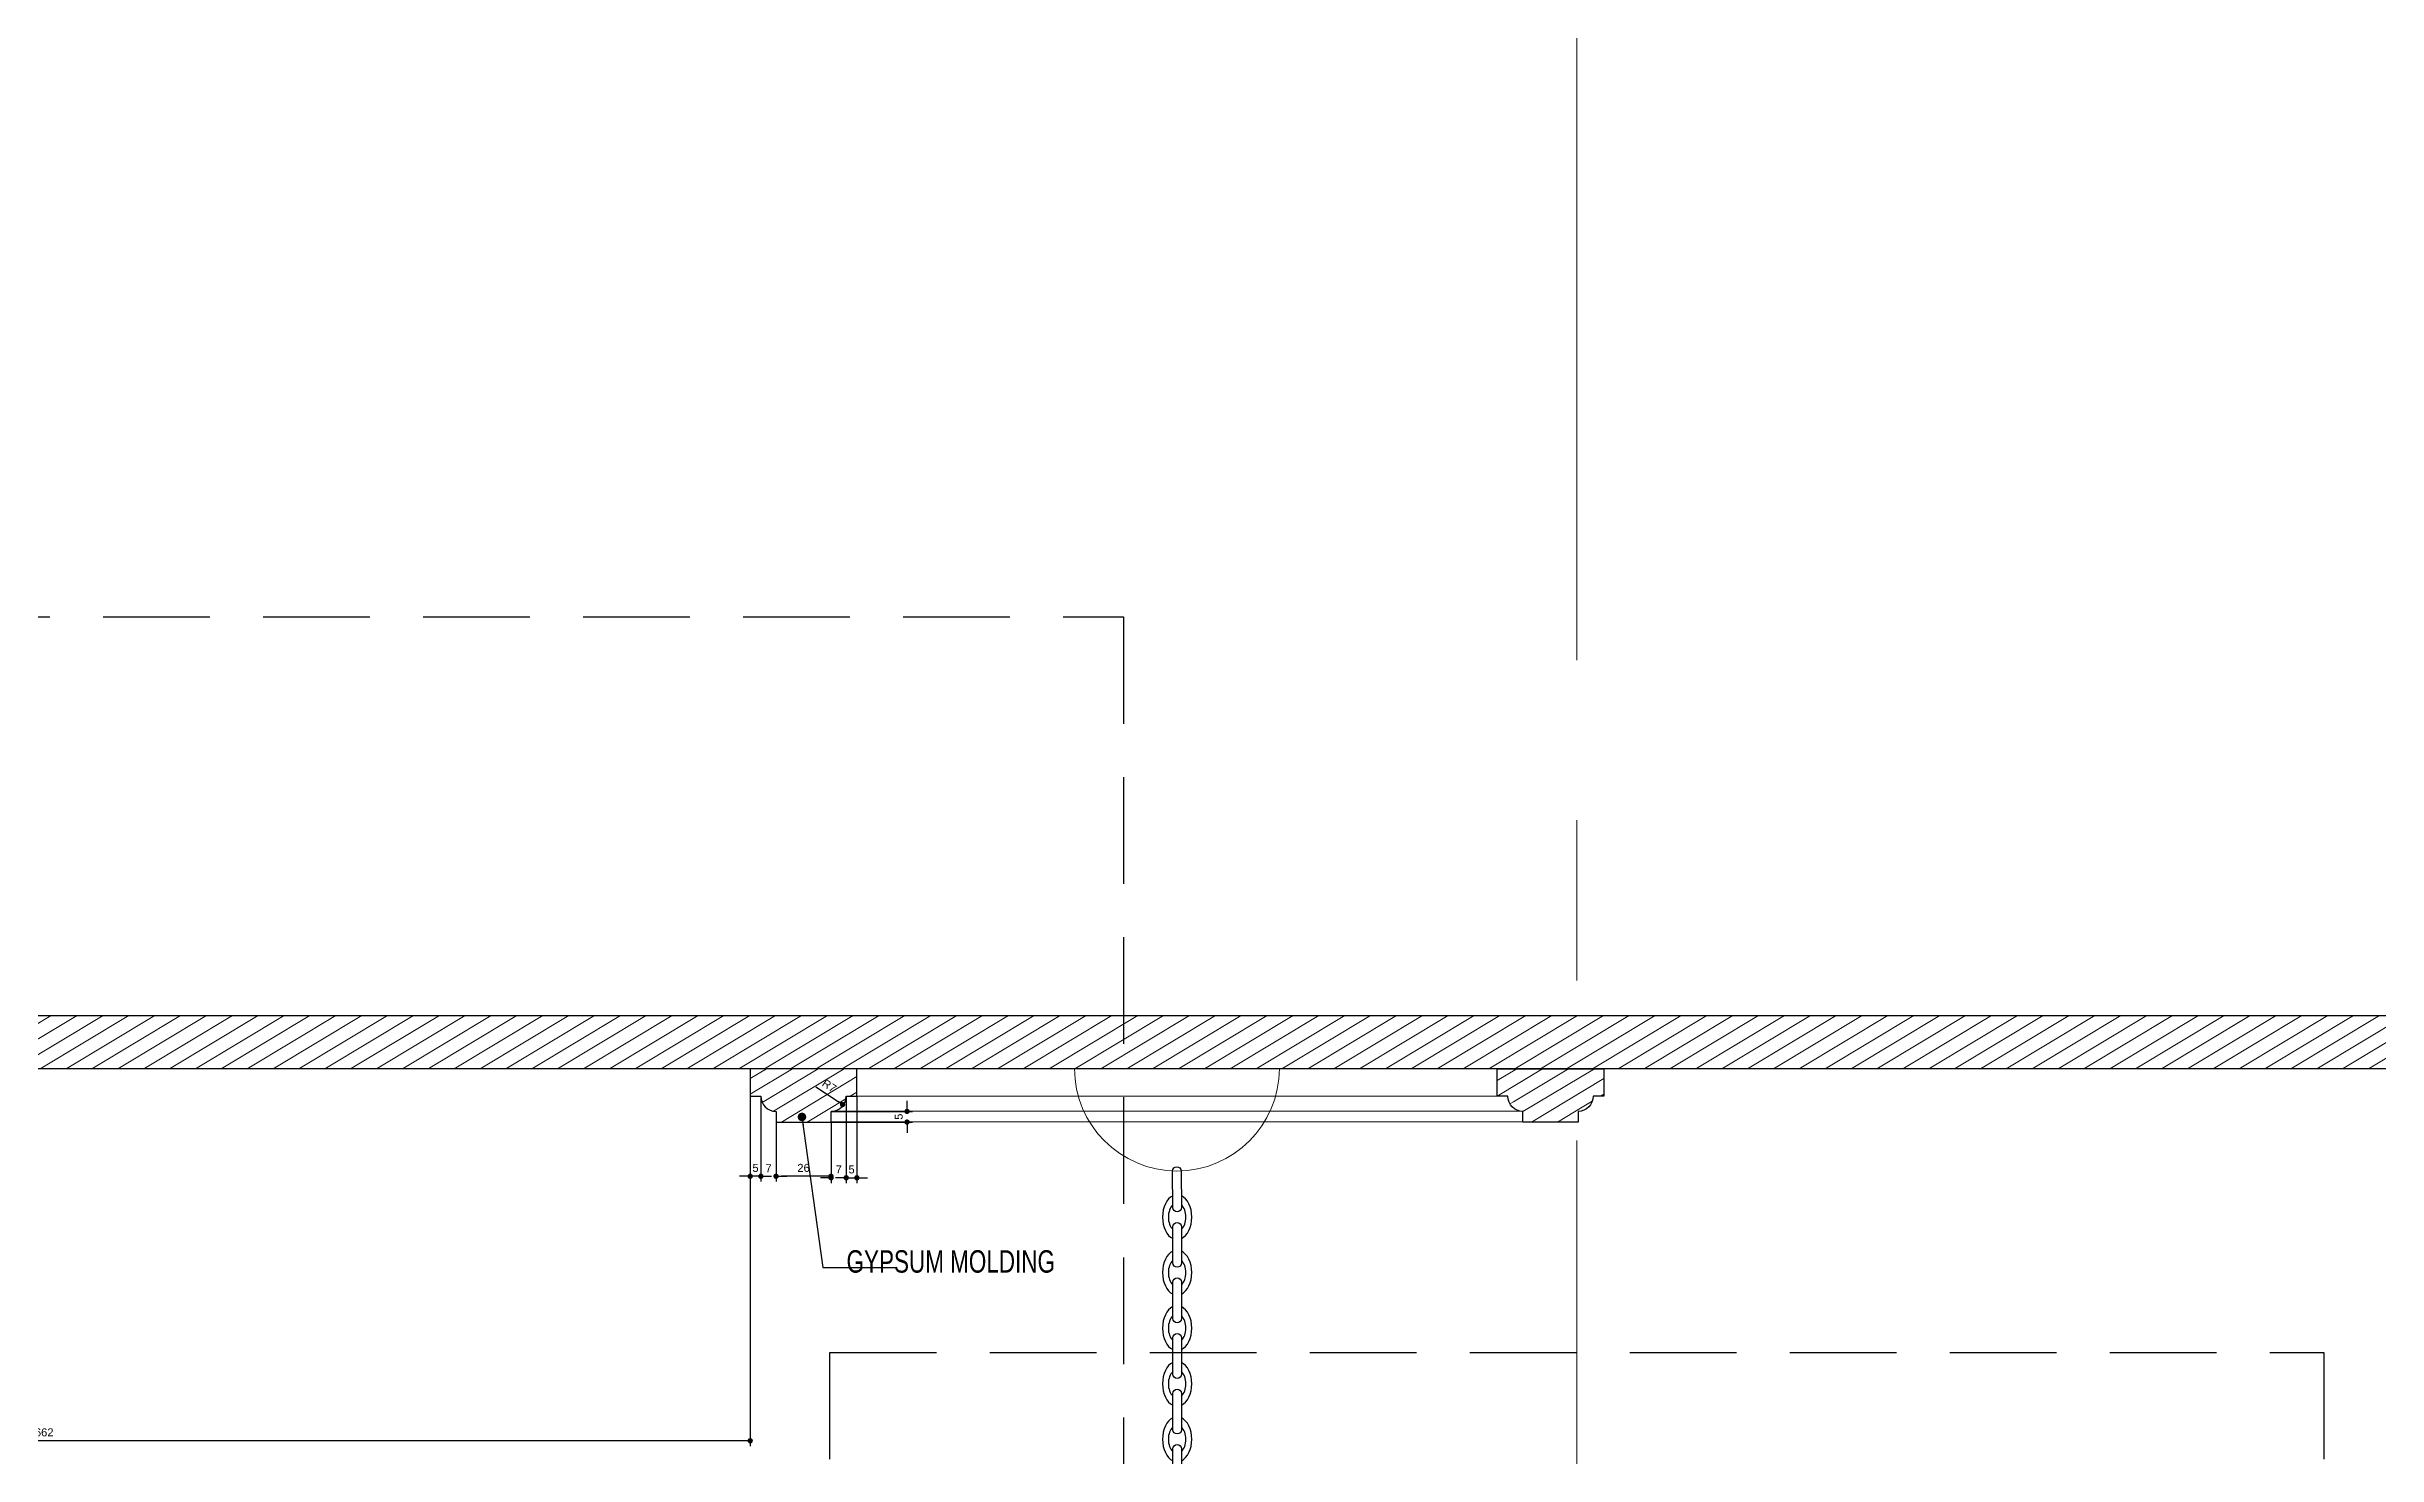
# Model space of a CAD drawing. Header units: inches. Extents: x 193287 to 241687, y 437648 to 550079.
# Drawn here: x 222084 to 223177, y 451587 to 452247 of the extents above; entities that cross this region are included whole.
import ezdxf

# ---------------------------------------------------------------- set-up
doc = ezdxf.new("R2010")
doc.units = ezdxf.units.IN
doc.header["$MEASUREMENT"] = 0
doc.linetypes.add('CENTERX2', pattern=[4, 2.5, -0.5, 0.5, -0.5])
doc.linetypes.add('HIDDEN', pattern=[0.375, 0.25, -0.125])
for name, color, linetype in [('8', 8, 'Continuous'), ('A-DIMESNION-1', 7, 'Continuous'), ('CQ centerline', 8, 'Continuous'), ('CQ Grg Gypsum', 41, 'Continuous'), ('CQ Light Elevation', 4, 'Continuous'), ('CQ SPOT DETAIL DIMENSION', 9, 'Continuous'), ('CQ spot detail elevation', 1, 'Continuous'), ('CQ SPOT DETAILS', 40, 'Continuous'), ('CQ text label', 3, 'Continuous')]:
    doc.layers.add(name, color=color, linetype=linetype)
for name, color, linetype, lineweight in [('Bronze', 40, 'Continuous', 0), ('CQ gypsum 2', 42, 'Continuous', 0), ('CQ Gypsum Hatch', 8, 'Continuous', 20)]:
    doc.layers.add(name, color=color, linetype=linetype, lineweight=lineweight)
doc.styles.add('DIM 50', font='romans.shx', dxfattribs={"width": 0.75, "height": 100})
doc.styles.get("Standard").update_dxf_attribs({"font": 'arial.ttf'})
doc.dimstyles.new('CQ 2.5', dxfattribs={"dimscale": 0.025, "dimtxt": 150, "dimasz": 100, "dimexe": 100, "dimexo": 0, "dimgap": 80, "dimtad": 1, "dimdec": 0, "dimzin": 0, "dimdsep": 46, "dimtxsty": 'Standard', "dimblk": 'DOT', "dimcen": 100, "dimclrd": 250, "dimclre": 250, "dimclrt": 3, "dimadec": 0, "dimazin": 0, "dimtfac": 1, "dimtdec": 0, "dimtofl": 0, "dimtmove": 0, "dimatfit": 3, "dimfxl": 1, "dimtolj": 1, "dimtzin": 0, "dimlwd": -1, "dimarcsym": 0})
doc.dimstyles.get("Standard").update_dxf_attribs({"dimtxt": 0.18, "dimasz": 0.18, "dimexe": 0.18, "dimexo": 0.0625, "dimgap": 0.09, "dimtad": 0, "dimtih": 1, "dimtoh": 1, "dimdec": 4, "dimzin": 0, "dimdsep": 46, "dimtxsty": 'Standard', "dimcen": 0.09, "dimadec": 0, "dimazin": 0, "dimtfac": 1, "dimtdec": 4, "dimtofl": 0, "dimtmove": 0, "dimatfit": 3, "dimfxl": 1, "dimtolj": 1, "dimtzin": 0, "dimarcsym": 0})

# ---------------------------------------------------------------- blocks, each defined once
blk = doc.blocks.new('SECTION CEILING C AND D')
at = {"layer": 'CQ Gypsum Hatch'}
h = blk.add_hatch(dxfattribs=at)
h.set_pattern_fill('ANSI31', color=256, scale=50, angle=166.028577, style=0)
edge = h.paths.add_edge_path()
edge.add_line((221496.4, 451355.6), (221476.4, 451355.6))
edge.add_line((221476.4, 451355.6), (221476.4, 451380.6))
edge.add_line((221476.4, 451380.6), (221542.9, 451380.6))
edge.add_line((221542.9, 451380.6), (221542.9, 451618.6))
edge.add_arc((221717.9, 451618.6), 175, 90, 180, ccw=False)
edge.add_line((221717.9, 451793.6), (223510, 451793.6))
edge.add_arc((223510, 451618.6), 175, 0, 90, ccw=False)
edge.add_line((223685, 451618.6), (223685, 451380.6))
edge.add_line((223685, 451380.6), (223751.6, 451380.6))
edge.add_line((223751.6, 451380.6), (223751.6, 451355.6))
edge.add_line((223751.6, 451355.6), (223731.6, 451355.6))
edge.add_line((223731.6, 451355.6), (223731.6, 451335.6))
edge.add_line((223731.6, 451335.6), (223611.5, 451335.6))
edge.add_line((223611.5, 451335.6), (223611.5, 451380.6))
edge.add_line((223611.5, 451380.6), (223562.5, 451380.6))
edge.add_arc((223541.5, 451380.6), 21, 0, 90)
edge.add_line((223541.5, 451401.6), (223541.5, 451410.6))
edge.add_arc((223536.7, 451416.7), 7.8, 90, 308.4673, ccw=False)
edge.add_line((223536.7, 451424.5), (223536.7, 451427.5))
edge.add_arc((223534.5, 451445.5), 18.1, 205.7715, 276.831, ccw=False)
edge.add_arc((223567.5, 451458.4), 53.5, 186.1636, 202.8448, ccw=False)
edge.add_arc((223182, 451425), 333.5, 4.7514, 6.5687)
edge.add_arc((223477.6, 451459.1), 35.9, 6.5273, 25.3967)
edge.add_arc((223485.8, 451460.7), 28, 29.519, 91.8217)
edge.add_line((223484.9, 451488.6), (223484.9, 451496.1))
edge.add_line((223484.9, 451496.1), (223475.9, 451496.1))
edge.add_line((223475.9, 451496.1), (223475.9, 451518.6))
edge.add_line((223475.9, 451518.6), (223514.9, 451518.6))
edge.add_line((223514.9, 451518.6), (223571.5, 451443.6))
edge.add_line((223571.5, 451443.6), (223660, 451443.6))
edge.add_line((223660, 451443.6), (223660, 451618.6))
edge.add_arc((223510, 451618.6), 150, 0, 90)
edge.add_line((223510, 451768.6), (221717.9, 451768.6))
edge.add_arc((221717.9, 451618.6), 150, 90, 180)
edge.add_line((221567.9, 451618.6), (221567.9, 451443.6))
edge.add_line((221567.9, 451443.6), (221656.4, 451443.6))
edge.add_line((221656.4, 451443.6), (221713, 451518.6))
edge.add_line((221713, 451518.6), (221752, 451518.6))
edge.add_line((221752, 451518.6), (221752, 451496.1))
edge.add_line((221752, 451496.1), (221743, 451496.1))
edge.add_line((221743, 451496.1), (221743, 451488.6))
edge.add_arc((221742.2, 451460.7), 28, 88.1783, 150.481)
edge.add_arc((221750.3, 451459.1), 35.9, 154.6033, 173.4727)
edge.add_arc((222045.9, 451425), 333.5, 173.4313, 175.2486)
edge.add_arc((221660.4, 451458.4), 53.5, 337.1552, 353.8364, ccw=False)
edge.add_arc((221693.4, 451445.5), 18.1, 263.169, 334.2285, ccw=False)
edge.add_line((221691.2, 451427.5), (221691.2, 451424.5))
edge.add_arc((221691.2, 451416.7), 7.8, -128.4673, 90, ccw=False)
edge.add_line((221686.4, 451410.6), (221686.4, 451401.6))
edge.add_arc((221686.4, 451380.6), 21, 90, 180)
edge.add_line((221665.4, 451380.6), (221616.4, 451380.6))
edge.add_line((221616.4, 451380.6), (221616.4, 451335.6))
edge.add_line((221616.4, 451335.6), (221496.4, 451335.6))
edge.add_line((221496.4, 451335.6), (221496.4, 451355.6))
at = {"layer": 'CQ Gypsum Hatch', "extrusion": (-4.88522e-08, 5.98593e-09, 1)}
h = blk.add_hatch(dxfattribs=at)
h.set_pattern_fill('ANSI31', color=256, scale=50, angle=166.0286, style=0)
h.set_pattern_definition([(211.0285767, (13070.1735, -3144.4386), (3.22165956, -5.35568947), [])])
edge = h.paths.add_edge_path()
edge.add_line((222814, 451768.6), (222814, 451755.7))
edge.add_line((222814, 451755.7), (222809, 451755.7))
edge.add_arc((222801.9, 451755.7), 7.08, -89.9414, -0.0586, ccw=False)
edge.add_line((222801.9, 451748.6), (222801.9, 451743.6))
edge.add_line((222801.9, 451743.6), (222776.1, 451743.6))
edge.add_line((222776.1, 451743.6), (222776.1, 451748.6))
edge.add_arc((222776.1, 451755.7), 7.08, 180.0586, 269.9414, ccw=False)
edge.add_line((222769, 451755.7), (222764, 451755.7))
edge.add_line((222764, 451755.7), (222764, 451768.6))
edge.add_line((222764, 451768.6), (222814, 451768.6))
edge = h.paths.add_edge_path()
edge.add_line((222413.9, 451768.6), (222413.9, 451755.7))
edge.add_line((222413.9, 451755.7), (222418.9, 451755.7))
edge.add_arc((222426, 451755.7), 7.08, 180.0586, 269.9414)
edge.add_line((222426, 451748.6), (222426, 451743.6))
edge.add_line((222426, 451743.6), (222451.8, 451743.6))
edge.add_line((222451.8, 451743.6), (222451.8, 451748.6))
edge.add_arc((222451.8, 451755.7), 7.08, 270.0586, 359.9414)
edge.add_line((222458.9, 451755.7), (222463.9, 451755.7))
edge.add_line((222463.9, 451755.7), (222463.9, 451768.6))
edge.add_line((222463.9, 451768.6), (222413.9, 451768.6))
at = {"layer": 'CQ Grg Gypsum', "extrusion": (-4.88522e-08, 5.98593e-09, 1), "elevation": 0}
blk.add_lwpolyline([(221496.4, 451355.6), (221476.4, 451355.6), (221476.4, 451380.6), (221542.9, 451380.6), (221542.9, 451618.6, -0.414214), (221717.9, 451793.6), (223510, 451793.6, -0.414214), (223685, 451618.6), (223685, 451380.6), (223751.6, 451380.6), (223751.6, 451355.6), (223731.6, 451355.6), (223731.6, 451335.6), (223611.5, 451335.6), (223611.5, 451380.6), (223562.5, 451380.6, 0.414214), (223541.5, 451401.6), (223541.5, 451410.6, -1.408012), (223536.7, 451424.5), (223536.7, 451427.5, -0.320389), (223518.2, 451437.6, -0.072914), (223514.4, 451452.6, 0.007929), (223513.3, 451463.1, 0.08252), (223510.1, 451474.5, 0.278747), (223484.9, 451488.6), (223484.9, 451496.1), (223475.9, 451496.1), (223475.9, 451518.6), (223514.9, 451518.6), (223571.5, 451443.6), (223660, 451443.6), (223660, 451618.6, 0.414214), (223510, 451768.6), (221717.9, 451768.6, 0.414214), (221567.9, 451618.6), (221567.9, 451443.6), (221656.4, 451443.6), (221713, 451518.6), (221752, 451518.6), (221752, 451496.1), (221743, 451496.1), (221743, 451488.6, 0.278747), (221717.8, 451474.5, 0.08252), (221714.6, 451463.1, 0.007929), (221713.6, 451452.6, -0.072914), (221709.7, 451437.6, -0.320389), (221691.2, 451427.5), (221691.2, 451424.5, -1.408012), (221686.4, 451410.6), (221686.4, 451401.6, 0.414214), (221665.4, 451380.6), (221616.4, 451380.6), (221616.4, 451335.6), (221496.4, 451335.6)], format="xyb", close=True, dxfattribs=at)
for points in [[(222413.9, 451768.6), (222413.9, 451755.7), (222418.9, 451755.7, 0.413614), (222426, 451748.6), (222426, 451743.6), (222451.8, 451743.6), (222451.8, 451743.6), (222451.8, 451748.6, 0.413614), (222458.9, 451755.7), (222463.9, 451755.7), (222463.9, 451768.6), (222413.9, 451768.6)], [(222814, 451768.6), (222814, 451755.7), (222809, 451755.7, -0.413614), (222801.9, 451748.6), (222801.9, 451743.6), (222776.1, 451743.6), (222776.1, 451743.6), (222776.1, 451748.6, -0.413614), (222769, 451755.7), (222764, 451755.7), (222764, 451768.6), (222814, 451768.6)]]:
    blk.add_lwpolyline(points, format="xyb", dxfattribs=at)
blk = doc.blocks.new('_Dot')
at = {"color": 0, "linetype": 'ByBlock', "lineweight": -2}
blk.add_line((-0.5, 0), (-1, 0), dxfattribs=at)
at = {"color": 0, "linetype": 'ByBlock', "const_width": 0.5}
blk.add_lwpolyline([(-0.25, 0, 1), (0.25, 0, 1)], format="xyb", close=True, dxfattribs=at)
blk = doc.blocks.new('*D107')
at = {"layer": 'CQ SPOT DETAIL DIMENSION', "color": 250, "ltscale": 0.1, "transparency": 16777216}
blk.add_line((222444.6, 451760.1), (222455.1, 451753.2), dxfattribs=at)
at = {"layer": 'Defpoints', "color": 0, "ltscale": 0.1, "transparency": 16777216}
for p in [(222451.3, 451755.7, 0), (222457.2, 451751.8, 0)]:
    blk.add_point(p, dxfattribs=at)
at = {"layer": 'CQ SPOT DETAIL DIMENSION', "color": 250, "ltscale": 0.1, "transparency": 16777216, "xscale": 2.5, "yscale": 2.5, "zscale": 2.5, "rotation": 326.333446352536}
blk.add_blockref('_Dot', (222457.2, 451751.8), dxfattribs=at)
at = {"layer": 'CQ SPOT DETAIL DIMENSION', "color": 3, "ltscale": 0.1, "transparency": 16777216, "insert": (222451, 451760.6), "char_height": 3.75, "attachment_point": 5, "rotation": 326.3334}
blk.add_mtext('\\A1;R7', dxfattribs=at)
blk = doc.blocks.new('*D4582')
at = {"layer": 'A-DIMESNION-1', "color": 250, "lineweight": -2, "ltscale": 0.05, "transparency": 16777216}
for p, q in [((222451.8, 431748.6), (222489.9, 431748.6)), ((222451.8, 431743.6), (222489.9, 431743.6))]:
    blk.add_line(p, q, dxfattribs=at)
at = {"layer": 'A-DIMESNION-1', "color": 250, "ltscale": 0.05, "transparency": 16777216}
for p, q in [((222487.4, 431751.1), (222487.4, 431753.6)), ((222487.4, 431741.1), (222487.4, 431738.6))]:
    blk.add_line(p, q, dxfattribs=at)
at = {"layer": 'Defpoints', "color": 0, "linetype": 'Continuous', "ltscale": 0.05, "transparency": 16777216}
for p in [(222451.8, 431748.6, 0), (222451.8, 431743.6, 0), (222487.4, 431743.6)]:
    blk.add_point(p, dxfattribs=at)
at = {"layer": 'A-DIMESNION-1', "color": 250, "linetype": 'Continuous', "ltscale": 0.05, "transparency": 16777216, "xscale": 2.5, "yscale": 2.5, "zscale": 2.5}
for p, rotation in [((222487.4, 431748.6), 270), ((222487.4, 431743.6), 90)]:
    blk.add_blockref('_Dot', p, dxfattribs=dict(at, rotation=rotation))
at = {"layer": 'A-DIMESNION-1', "color": 3, "linetype": 'Continuous', "ltscale": 0.05, "transparency": 16777216, "insert": (222483.5, 431746.1), "char_height": 3.75, "attachment_point": 5, "rotation": 90}
blk.add_mtext('\\A1;5', dxfattribs=at)
blk = doc.blocks.new('*D4581')
at = {"layer": 'A-DIMESNION-1', "color": 250, "lineweight": -2, "ltscale": 0.05, "transparency": 16777216}
for p, q in [((222458.9, 431755.7), (222458.9, 431715)), ((222463.9, 431755.7), (222463.9, 431715))]:
    blk.add_line(p, q, dxfattribs=at)
at = {"layer": 'A-DIMESNION-1', "color": 250, "ltscale": 0.05, "transparency": 16777216}
for p, q in [((222456.4, 431717.5), (222453.9, 431717.5)), ((222466.4, 431717.5), (222468.9, 431717.5))]:
    blk.add_line(p, q, dxfattribs=at)
at = {"layer": 'Defpoints', "color": 0, "linetype": 'Continuous', "ltscale": 0.05, "transparency": 16777216}
for p in [(222458.9, 431755.7, 0), (222463.9, 431755.7, 0), (222458.9, 431717.5)]:
    blk.add_point(p, dxfattribs=at)
at = {"layer": 'A-DIMESNION-1', "color": 250, "linetype": 'Continuous', "ltscale": 0.05, "transparency": 16777216, "xscale": 2.5, "yscale": 2.5, "zscale": 2.5}
blk.add_blockref('_Dot', (222458.9, 431717.5), dxfattribs=at)
at = {"layer": 'A-DIMESNION-1', "color": 250, "linetype": 'Continuous', "ltscale": 0.05, "transparency": 16777216, "xscale": 2.5, "yscale": 2.5, "zscale": 2.5, "rotation": 180}
blk.add_blockref('_Dot', (222463.9, 431717.5), dxfattribs=at)
at = {"layer": 'A-DIMESNION-1', "color": 3, "linetype": 'Continuous', "ltscale": 0.05, "transparency": 16777216, "insert": (222461.4, 431721.4), "char_height": 3.75, "attachment_point": 5}
blk.add_mtext('\\A1;5', dxfattribs=at)
blk = doc.blocks.new('*D4580')
at = {"layer": 'A-DIMESNION-1', "color": 250, "lineweight": -2, "ltscale": 0.05, "transparency": 16777216}
for p, q in [((222458.9, 431755.7), (222458.9, 431715)), ((222451.8, 431743.6), (222451.8, 431715))]:
    blk.add_line(p, q, dxfattribs=at)
at = {"layer": 'A-DIMESNION-1', "color": 250, "ltscale": 0.05, "transparency": 16777216}
for p, q in [((222449.3, 431717.5), (222446.8, 431717.5)), ((222461.4, 431717.5), (222463.9, 431717.5))]:
    blk.add_line(p, q, dxfattribs=at)
at = {"layer": 'Defpoints', "color": 0, "linetype": 'Continuous', "ltscale": 0.05, "transparency": 16777216}
for p in [(222458.9, 431755.7, 0), (222451.8, 431743.6), (222451.8, 431717.5)]:
    blk.add_point(p, dxfattribs=at)
at = {"layer": 'A-DIMESNION-1', "color": 250, "linetype": 'Continuous', "ltscale": 0.05, "transparency": 16777216, "xscale": 2.5, "yscale": 2.5, "zscale": 2.5}
blk.add_blockref('_Dot', (222451.8, 431717.5), dxfattribs=at)
at = {"layer": 'A-DIMESNION-1', "color": 250, "linetype": 'Continuous', "ltscale": 0.05, "transparency": 16777216, "xscale": 2.5, "yscale": 2.5, "zscale": 2.5, "rotation": 180}
blk.add_blockref('_Dot', (222458.9, 431717.5), dxfattribs=at)
at = {"layer": 'A-DIMESNION-1', "color": 3, "linetype": 'Continuous', "ltscale": 0.05, "transparency": 16777216, "insert": (222455.4, 431721.4), "char_height": 3.75, "attachment_point": 5}
blk.add_mtext('\\A1;7', dxfattribs=at)
blk = doc.blocks.new('*D4579')
at = {"layer": 'A-DIMESNION-1', "color": 250, "lineweight": -2, "ltscale": 0.05, "transparency": 16777216}
for p, q in [((222426, 431743.6), (222426, 431715.7)), ((222451.8, 431743.6), (222451.8, 431715.7))]:
    blk.add_line(p, q, dxfattribs=at)
at = {"layer": 'A-DIMESNION-1', "color": 250, "ltscale": 0.05, "transparency": 16777216}
blk.add_line((222449.3, 431718.2), (222428.5, 431718.2), dxfattribs=at)
at = {"layer": 'Defpoints', "color": 0, "linetype": 'Continuous', "ltscale": 0.05, "transparency": 16777216}
for p in [(222426, 431743.6, 0), (222451.8, 431743.6), (222426, 431718.2)]:
    blk.add_point(p, dxfattribs=at)
at = {"layer": 'A-DIMESNION-1', "color": 250, "linetype": 'Continuous', "ltscale": 0.05, "transparency": 16777216, "xscale": 2.5, "yscale": 2.5, "zscale": 2.5, "rotation": 180}
blk.add_blockref('_Dot', (222426, 431718.2), dxfattribs=at)
at = {"layer": 'A-DIMESNION-1', "color": 250, "linetype": 'Continuous', "ltscale": 0.05, "transparency": 16777216, "xscale": 2.5, "yscale": 2.5, "zscale": 2.5}
blk.add_blockref('_Dot', (222451.8, 431718.2), dxfattribs=at)
at = {"layer": 'A-DIMESNION-1', "color": 3, "linetype": 'Continuous', "ltscale": 0.05, "transparency": 16777216, "insert": (222438.9, 431722.1), "char_height": 3.75, "attachment_point": 5}
blk.add_mtext('\\A1;26', dxfattribs=at)
blk = doc.blocks.new('*D4578')
at = {"layer": 'A-DIMESNION-1', "color": 250, "lineweight": -2, "ltscale": 0.05, "transparency": 16777216}
for p, q in [((222418.9, 431755.7), (222418.9, 431715.7)), ((222426, 431743.6), (222426, 431715.7))]:
    blk.add_line(p, q, dxfattribs=at)
at = {"layer": 'A-DIMESNION-1', "color": 250, "ltscale": 0.05, "transparency": 16777216}
for p, q in [((222416.4, 431718.2), (222413.9, 431718.2)), ((222428.5, 431718.2), (222431, 431718.2))]:
    blk.add_line(p, q, dxfattribs=at)
at = {"layer": 'Defpoints', "color": 0, "linetype": 'Continuous', "ltscale": 0.05, "transparency": 16777216}
for p in [(222418.9, 431755.7, 0), (222426, 431743.6, 0), (222418.9, 431718.2)]:
    blk.add_point(p, dxfattribs=at)
at = {"layer": 'A-DIMESNION-1', "color": 250, "linetype": 'Continuous', "ltscale": 0.05, "transparency": 16777216, "xscale": 2.5, "yscale": 2.5, "zscale": 2.5}
blk.add_blockref('_Dot', (222418.9, 431718.2), dxfattribs=at)
at = {"layer": 'A-DIMESNION-1', "color": 250, "linetype": 'Continuous', "ltscale": 0.05, "transparency": 16777216, "xscale": 2.5, "yscale": 2.5, "zscale": 2.5, "rotation": 180}
blk.add_blockref('_Dot', (222426, 431718.2), dxfattribs=at)
at = {"layer": 'A-DIMESNION-1', "color": 3, "linetype": 'Continuous', "ltscale": 0.05, "transparency": 16777216, "insert": (222422.5, 431722), "char_height": 3.75, "attachment_point": 5}
blk.add_mtext('\\A1;7', dxfattribs=at)
blk = doc.blocks.new('*D4577')
at = {"layer": 'A-DIMESNION-1', "color": 250, "lineweight": -2, "ltscale": 0.05, "transparency": 16777216}
for p, q in [((222413.9, 431755.7), (222413.9, 431715.7)), ((222418.9, 431755.7), (222418.9, 431715.7))]:
    blk.add_line(p, q, dxfattribs=at)
at = {"layer": 'A-DIMESNION-1', "color": 250, "ltscale": 0.05, "transparency": 16777216}
for p, q in [((222411.4, 431718.2), (222408.9, 431718.2)), ((222421.4, 431718.2), (222423.9, 431718.2))]:
    blk.add_line(p, q, dxfattribs=at)
at = {"layer": 'Defpoints', "color": 0, "linetype": 'Continuous', "ltscale": 0.05, "transparency": 16777216}
for p in [(222413.9, 431755.7, 0), (222418.9, 431755.7, 0), (222413.9, 431718.2)]:
    blk.add_point(p, dxfattribs=at)
at = {"layer": 'A-DIMESNION-1', "color": 250, "linetype": 'Continuous', "ltscale": 0.05, "transparency": 16777216, "xscale": 2.5, "yscale": 2.5, "zscale": 2.5}
blk.add_blockref('_Dot', (222413.9, 431718.2), dxfattribs=at)
at = {"layer": 'A-DIMESNION-1', "color": 250, "linetype": 'Continuous', "ltscale": 0.05, "transparency": 16777216, "xscale": 2.5, "yscale": 2.5, "zscale": 2.5, "rotation": 180}
blk.add_blockref('_Dot', (222418.9, 431718.2), dxfattribs=at)
at = {"layer": 'A-DIMESNION-1', "color": 3, "linetype": 'Continuous', "ltscale": 0.05, "transparency": 16777216, "insert": (222416.4, 431722.1), "char_height": 3.75, "attachment_point": 5}
blk.add_mtext('\\A1;5', dxfattribs=at)
blk = doc.blocks.new('*D4554')
at = {"layer": 'A-DIMESNION-1', "color": 250, "lineweight": -2, "ltscale": 0.05, "transparency": 16777216}
for p, q in [((222413.9, 431768.6), (222413.9, 431591.8)), ((221752, 431589.3), (221752, 431596.8))]:
    blk.add_line(p, q, dxfattribs=at)
at = {"layer": 'A-DIMESNION-1', "color": 250, "ltscale": 0.05, "transparency": 16777216}
blk.add_line((222411.4, 431594.3), (221754.5, 431594.3), dxfattribs=at)
at = {"layer": 'Defpoints', "color": 0, "linetype": 'Continuous', "ltscale": 0.05, "transparency": 16777216}
for p in [(222413.9, 431768.6, 0), (221752, 431594.3), (221752, 431589.3, 0)]:
    blk.add_point(p, dxfattribs=at)
at = {"layer": 'A-DIMESNION-1', "color": 250, "linetype": 'Continuous', "ltscale": 0.05, "transparency": 16777216, "xscale": 2.5, "yscale": 2.5, "zscale": 2.5, "rotation": 180}
blk.add_blockref('_Dot', (221752, 431594.3), dxfattribs=at)
at = {"layer": 'A-DIMESNION-1', "color": 250, "linetype": 'Continuous', "ltscale": 0.05, "transparency": 16777216, "xscale": 2.5, "yscale": 2.5, "zscale": 2.5}
blk.add_blockref('_Dot', (222413.9, 431594.3), dxfattribs=at)
at = {"layer": 'A-DIMESNION-1', "color": 3, "linetype": 'Continuous', "ltscale": 0.05, "transparency": 16777216, "insert": (222083, 431598.2), "char_height": 3.75, "attachment_point": 5}
blk.add_mtext('\\A1;662', dxfattribs=at)
blk = doc.blocks.new('pendant light 90cm Ht')
at = {"color": 40, "elevation": 0}
for points in [[(-313.3, 3131.7), (-313.2, 3148.8, 1), (-317.2, 3148.8), (-317.3, 3131.7, 1), (-313.3, 3131.7, 0.447031)], [(-313.3, 3131.7), (-313.2, 3148.8, 1), (-317.2, 3148.8), (-317.3, 3131.7, 1), (-313.3, 3131.7, 0.447031)], [(-313.3, 3105.7), (-313.3, 3122.7, 1), (-317.3, 3122.7), (-317.3, 3105.7, 1), (-313.3, 3105.7, 0.447031)], [(-313.3, 3105.7), (-313.3, 3122.7, 1), (-317.3, 3122.7), (-317.3, 3105.7, 1), (-313.3, 3105.7, 0.447031)], [(-313.3, 3079.7), (-313.3, 3096.7, 1), (-317.3, 3096.7), (-317.3, 3079.7, 1), (-313.3, 3079.7, 0.447031)], [(-313.3, 3079.7), (-313.3, 3096.7, 1), (-317.3, 3096.7), (-317.3, 3079.7, 1), (-313.3, 3079.7, 0.447031)], [(-313.3, 3053.6), (-313.3, 3070.6, 1), (-317.3, 3070.6), (-317.3, 3053.6, 1), (-313.3, 3053.6, 0.447031)], [(-313.3, 3053.6), (-313.3, 3070.6, 1), (-317.3, 3070.6), (-317.3, 3053.6, 1), (-313.3, 3053.6, 0.447031)], [(-313.3, 3027.6), (-313.3, 3044.6, 1), (-317.3, 3044.6), (-317.3, 3027.6, 1), (-313.3, 3027.6, 0.447031)], [(-313.3, 3027.6), (-313.3, 3044.6, 1), (-317.3, 3044.6), (-317.3, 3027.6, 1), (-313.3, 3027.6, 0.447031)], [(-313.3, 3001.5), (-313.3, 3018.6, 1), (-317.3, 3018.6), (-317.3, 3001.6, 1), (-313.3, 3001.5, 0.447031)], [(-313.3, 3001.5), (-313.3, 3018.6, 1), (-317.3, 3018.6), (-317.3, 3001.6, 1), (-313.3, 3001.5, 0.447031)]]:
    blk.add_lwpolyline(points, format="xyb", dxfattribs=at)
at = {"color": 40, "extrusion": (0, 0, -1)}
for centre, major_axis, ratio, start_param, end_param in [((-315.3, 3127.2, 0), (0, 10.5), 0.652824, 3.437395, 5.987383), ((-315.3, 3127.2, 0), (0, 10.5), 0.652824, 0.295802, 2.845791), ((-315.3, 3127.2, 0), (0, 6.51), 0.633551, 3.647898, 5.77688), ((-315.3, 3127.2, 0), (0, 6.51), 0.633551, 0.506306, 2.635287), ((-315.3, 3101.2, 0), (0, 10.5), 0.652824, 3.437395, 5.987383), ((-315.3, 3101.2, 0), (0, 6.51), 0.633551, 3.647898, 5.77688), ((-315.3, 3101.2, 0), (0, 10.5), 0.652824, 0.295802, 2.845791), ((-315.3, 3101.2, 0), (0, 6.51), 0.633551, 0.506306, 2.635287), ((-315.3, 3075.2, 0), (0, 10.5), 0.652824, 3.437395, 5.987383), ((-315.3, 3075.2, 0), (0, 6.51), 0.633551, 3.647898, 5.77688), ((-315.3, 3075.2, 0), (0, 10.5), 0.652824, 0.295802, 2.845791), ((-315.3, 3075.2, 0), (0, 6.51), 0.633551, 0.506306, 2.635287), ((-315.3, 3049.1, 0), (0, 10.5), 0.652824, 3.437395, 5.987383), ((-315.3, 3049.1, 0), (0, 10.5), 0.652824, 0.295802, 2.845791), ((-315.3, 3049.1, 0), (0, 6.51), 0.633551, 3.647898, 5.77688), ((-315.3, 3049.1, 0), (0, 6.51), 0.633551, 0.506306, 2.635287), ((-315.3, 3023.1, 0), (0, 10.5), 0.652824, 3.437395, 5.987383), ((-315.3, 3023.1, 0), (0, 6.51), 0.633551, 3.647898, 5.77688), ((-315.3, 3023.1, 0), (0, 10.5), 0.652824, 0.295802, 2.845791), ((-315.3, 3023.1, 0), (0, 6.51), 0.633551, 0.506306, 2.635287)]:
    blk.add_ellipse(centre, major_axis=major_axis, ratio=ratio, start_param=start_param, end_param=end_param, dxfattribs=at)
at = {"layer": 'Bronze', "lineweight": 0, "elevation": 0}
blk.add_lwpolyline([(-267.2, 3196.8), (-363.2, 3196.8, 1), (-267.2, 3196.8, 26.081476)], format="xyb", dxfattribs=at)
blk = doc.blocks.new('DIMBLOWUP')
at = {"layer": 'A-DIMESNION-1', "color": 64, "linetype": 'Continuous', "ltscale": 0.05}
for base, p1, p2, picture, middle in [((221752, 431594.3, 0), (222413.9, 431768.6, 0), (221752, 431589.3, 0), '*D4554', (222083, 431598.2, 0)), ((222418.9, 431718.2, 0), (222426, 431743.6, 0), (222418.9, 431755.7, 0), '*D4578', (222422.5, 431722, 0)), ((222426, 431718.2, 0), (222451.8, 431743.6, 0), (222426, 431743.6, 0), '*D4579', (222438.9, 431722.1, 0))]:
    dim = blk.add_linear_dim(base=base, p1=p1, p2=p2, dimstyle='CQ 2.5', dxfattribs=at)
    dim.commit()
    dim.dimension.update_dxf_attribs({"geometry": picture, "text_midpoint": middle})
for base, p1, p2, picture, middle in [((222413.9, 431718.2, 0), (222418.9, 431755.7, 0), (222413.9, 431755.7, 0), '*D4577', (222416.4, 431718.2, 0)), ((222451.8, 431717.5, 0), (222458.9, 431755.7, 0), (222451.8, 431743.6, 0), '*D4580', (222455.4, 431717.5, 0)), ((222458.9, 431717.5, 0), (222463.9, 431755.7, 0), (222458.9, 431755.7, 0), '*D4581', (222461.4, 431717.5, 0))]:
    dim = blk.add_linear_dim(base=base, p1=p1, p2=p2, dimstyle='CQ 2.5', dxfattribs=at)
    dim.commit()
    dim.dimension.update_dxf_attribs({"geometry": picture, "text_midpoint": middle, "dimtype": 160})
dim = blk.add_linear_dim(base=(222487.4, 431743.6, 0), p1=(222451.8, 431748.6, 0), p2=(222451.8, 431743.6, 0), angle=90, dimstyle='CQ 2.5', dxfattribs=at)
dim.commit()
dim.dimension.update_dxf_attribs({"geometry": '*D4582', "text_midpoint": (222487.4, 431746.1, 0), "dimtype": 160})

msp = doc.modelspace()

# ---------------------------------------------------------------- linework, layer by layer
at = {"layer": '8', "linetype": 'HIDDEN', "ltscale": 200, "elevation": -0.001}
msp.add_lwpolyline([(222451.181, 451635.616), (223151.53, 451635.616), (223151.53, 449335.616), (222451.181, 449335.616)], close=True, dxfattribs=at)
at = {"layer": 'CQ centerline', "linetype": 'CENTERX2', "lineweight": 0, "ltscale": 150}
msp.add_line((222801.356, 447759.998, -0.001), (222801.356, 452907.434, -0.001), dxfattribs=at)
at = {"layer": 'CQ gypsum 2'}
for p, q in [((222763.999, 451755.705, -0.001), (222463.917, 451755.705, -0.001)), ((222776.071, 451748.634, -0.001), (222451.846, 451748.634, -0.001)), ((222776.071, 451743.634, -0.001), (222451.846, 451743.634, -0.001))]:
    msp.add_line(p, q, dxfattribs=at)
at = {"layer": 'CQ spot detail elevation', "color": 3, "linetype": 'HIDDEN', "ltscale": 200, "elevation": -0.001}
msp.add_lwpolyline([(221360.623, 451980.226), (222588.913, 451980.226), (222588.913, 451270.598), (221360.623, 451270.598)], close=True, dxfattribs=at)

# ---------------------------------------------------------------- block references
at = {"layer": 'CQ Grg Gypsum'}
msp.add_blockref('SECTION CEILING C AND D', (0, 0), dxfattribs=at)
at = {"layer": 'CQ Light Elevation', "extrusion": (-2.77242e-08, -3.39709e-09, 1), "xscale": -1}
msp.add_blockref('pendant light 90cm Ht', (222298.709, 448571.874, -0.008), dxfattribs=at)
at = {"layer": 'CQ SPOT DETAIL DIMENSION', "color": 8}
msp.add_blockref('DIMBLOWUP', (0, 20000), dxfattribs=at)

# ---------------------------------------------------------------- texts
at = {"layer": 'CQ text label', "ltscale": 500, "insert": (219755.675, 451683.553, 0.001), "char_height": 10.5, "width": 2801.08838, "attachment_point": 1, "style": 'DIM 50'}
msp.add_mtext('\\pxqr;{\\fCityBlueprint|b0|i0|c2|p2;GYPSUM MOLDING}', dxfattribs=at)

# ---------------------------------------------------------------- dimensions: what is measured, and where the dimension line sits
at = {"layer": 'CQ SPOT DETAIL DIMENSION', "ltscale": 0.1}
dim = msp.add_radius_dim(center=(222451.281, 451755.709, 0.001), mpoint=(222457.172, 451751.785, 0.001), dimstyle='CQ 2.5', dxfattribs=at)
dim.commit()
dim.dimension.update_dxf_attribs({"geometry": '*D107', "text_midpoint": (222448.829, 451757.341, -0.001), "dimtype": 164})

# ---------------------------------------------------------------- leaders
at = {"layer": 'CQ SPOT DETAILS', "color": 1}
msp.add_leader([(222438.158, 451745.998, 0.001), (222447.884, 451675.393, 0.001), (222481.957, 451675.393, 0.001)], dimstyle='Standard', override={"dimasz": 4, "dimldrblk": 'Dot', "dimfxl": 0.1, "dimarcsym": 2}, dxfattribs=at)

doc.saveas('drawing.dxf')
